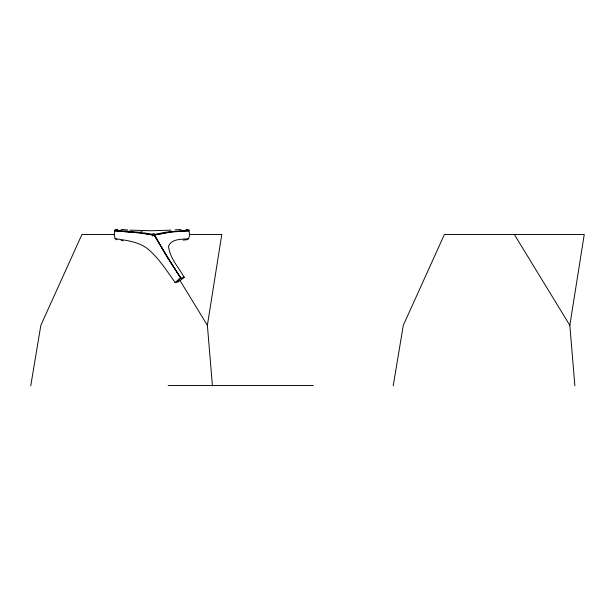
<?xml version="1.0" encoding="UTF-8"?>
<svg xmlns="http://www.w3.org/2000/svg" width="615" height="615" viewBox="0 0 615 615"><rect width="100%" height="100%" fill="white"/><g stroke="black" fill="none" stroke-linecap="round" stroke-linejoin="round"><path stroke-width="0.92" d="M168.979 259.861L154.227 235.091L154.28 234.53L164.036 232.485M175.037 282.377L175.644 282.7L178.381 281.524L183.347 278.226L184.246 277.042L180.864 278.257L175.037 282.377C166.734 270.761 159.047 258.454 148.054 249.113C138.69 241.649 126.467 240.419 115.074 238.643L114.236 234.815L114.821 230.81L115.674 229.626L117.811 229.349M212.429 385.866L207.378 325.312L221.792 234.476L189.228 234.476M574.879 385.866L569.836 325.312L584.25 234.476L444.399 234.476L403.302 325.312L393.208 385.866M30.75 385.866L40.844 325.312L81.941 234.476L114.505 234.476M183.255 240.142L187.736 239.596C190.15 237.083 190.097 232.362 188.059 229.626L185.922 229.349M177.397 280.109L178.235 281.939L177.797 281.316M177.166 231.555L188.913 230.81L189.236 230.141L165.266 232.239M180.879 278.241L163.713 250.889L154.28 234.53M153.496 234.999L169.994 232.224M147.738 234.069C157.471 236.967 166.819 230.863 176.666 231.594M170.294 232.193L175.129 231.724M188.667 238.643C181.817 239.589 171.554 238.42 168.51 246.284C169.771 258.169 178.665 267.31 184.216 277.411M175.26 231.717L180.087 231.317M180.987 229.464L174.991 229.91M180.395 231.294L181.971 231.179M182.286 231.155L183.554 231.071M183.87 231.048L188.913 230.81M170.978 230.148L150.867 230.756L129.911 230.133M147.077 234.476L153.781 234.476M168.164 385.543L313.312 385.543M141.127 232.432L114.498 230.141L114.821 230.81L122.769 231.486M129.004 232.001L141.565 233.077M128.658 231.978L126.236 231.793M114.821 230.81L139.636 232.847L153.127 234.945M127.712 229.987L121.124 229.418M125.891 231.763L123.115 231.517M152.42 234.284L143.641 232.801M121.14 240.503L123.185 240.811M143.349 233.339L146.593 233.877M117.073 239.812L115.074 238.643M178.381 281.524L177.943 280.901M174.545 268.455L180.864 278.257L180.38 277.48M176.174 270.938L170.701 262.551M173.43 266.749L172.438 265.226M176.92 272.084L178.158 273.998M171.939 264.458L168.287 258.792M170.455 262.167L169.471 260.629M178.412 274.382L180.133 277.088M168.241 258.707L154.919 236.237M514.325 234.476L569.836 325.312M151.867 234.476L152.866 236.106M178.873 278.664L207.378 325.312M154.227 235.091L154.696 235.853M154.603 233.877A47.124 27.398 -5.2 0 1 152.781 233.646M141.688 233.339A49.231 19.057 18.3 0 1 144.118 233.715M140.843 231.801A51.168 22.855 20.2 0 1 142.703 232.047M164.036 232.601A48.808 37.661 -51.2 0 1 165.258 232.355"/></g></svg>
